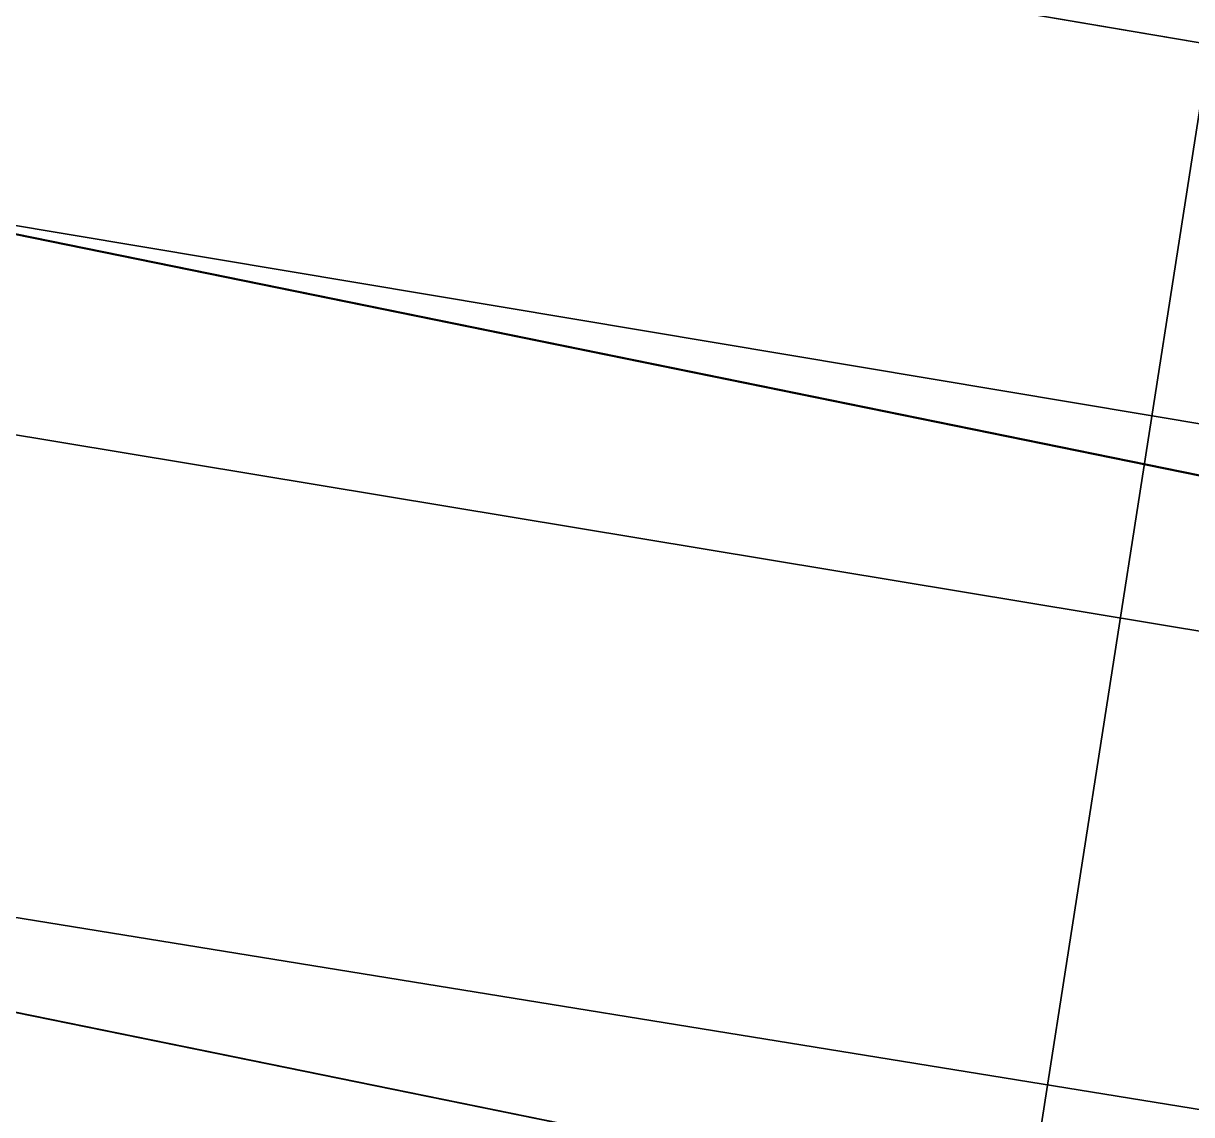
# Model space of a CAD drawing. Header units: metres. Extents: x 503497 to 504361, y 6966567 to 6966857.
# Drawn here: x 504131.5866 to 504131.6653, y 6966713.1813 to 6966713.2548 of the extents above; entities that cross this region are included whole.
import ezdxf

# ---------------------------------------------------------------- set-up
doc = ezdxf.new("R2010")
doc.units = ezdxf.units.M

msp = doc.modelspace()

# ---------------------------------------------------------------- linework, layer by layer
at = {"layer": 'SHADOW_APPROVED_20260111T072000'}
for points in [[(504144.1851, 6966710.622), (504144.5661, 6966713.0647), (504071.3923, 6966727.9687), (504071.0113, 6966725.526), (504144.1851, 6966710.622)], [(504140.7719, 6966711.1544), (504144.1851, 6966710.622), (504071.0113, 6966725.526), (504067.5981, 6966726.0584), (504140.7719, 6966711.1544)], [(504167.8718, 6966707.8869), (504167.5638, 6966705.9126), (504094.39, 6966720.8166), (504094.698, 6966722.7909), (504167.8718, 6966707.8869)], [(504167.5638, 6966705.9126), (504170.7929, 6966705.4089), (504097.6191, 6966720.3129), (504094.39, 6966720.8166), (504167.5638, 6966705.9126)]]:
    msp.add_lwpolyline(points, close=True, dxfattribs=at)
at = {"layer": 'SHADOW_APPROVED_20260126T071100'}
for points in [[(504128.3574, 6966713.6393), (504140.8554, 6966711.6898), (504052.4303, 6966726.7356), (504039.9323, 6966728.6851), (504128.3574, 6966713.6393)], [(504140.8554, 6966711.6898), (504140.7719, 6966711.1544), (504052.3468, 6966726.2002), (504052.4303, 6966726.7356), (504140.8554, 6966711.6898)], [(504140.8554, 6966711.6898), (504140.8554, 6966711.6898), (504052.4303, 6966726.7356), (504052.4303, 6966726.7356), (504140.8554, 6966711.6898)]]:
    msp.add_lwpolyline(points, close=True, dxfattribs=at)
at = {"layer": 'SHADOW_APPROVED_20261112T063500'}
for points in [[(504128.3574, 6966713.6393), (504140.8554, 6966711.6898), (504042.5771, 6966727.644), (504030.0791, 6966729.5935), (504128.3574, 6966713.6393)], [(504140.8554, 6966711.6898), (504140.7719, 6966711.1544), (504042.4936, 6966727.1086), (504042.5771, 6966727.644), (504140.8554, 6966711.6898)], [(504140.8554, 6966711.6898), (504140.8554, 6966711.6898), (504042.5771, 6966727.644), (504042.5771, 6966727.644), (504140.8554, 6966711.6898)]]:
    msp.add_lwpolyline(points, close=True, dxfattribs=at)
at = {"layer": 'SHADOW_APPROVED_20261113T063500'}
for points in [[(504128.3574, 6966713.6393), (504140.8554, 6966711.6898), (504043.0453, 6966728.0595), (504030.5473, 6966730.009), (504128.3574, 6966713.6393)], [(504140.8554, 6966711.6898), (504140.7719, 6966711.1544), (504042.9618, 6966727.5241), (504043.0453, 6966728.0595), (504140.8554, 6966711.6898)], [(504140.8554, 6966711.6898), (504140.8554, 6966711.6898), (504043.0453, 6966728.0595), (504043.0453, 6966728.0595), (504140.8554, 6966711.6898)]]:
    msp.add_lwpolyline(points, close=True, dxfattribs=at)
at = {"layer": 'SHADOW_APPROVED_20261123T070300'}
for points in [[(504128.3574, 6966713.6393), (504140.8554, 6966711.6898), (504068.4585, 6966723.6963), (504055.9605, 6966725.6458), (504128.3574, 6966713.6393)], [(504140.8554, 6966711.6898), (504140.7719, 6966711.1544), (504068.375, 6966723.1609), (504068.4585, 6966723.6963), (504140.8554, 6966711.6898)], [(504140.8554, 6966711.6898), (504140.8554, 6966711.6898), (504068.4585, 6966723.6963), (504068.4585, 6966723.6963), (504140.8554, 6966711.6898)]]:
    msp.add_lwpolyline(points, close=True, dxfattribs=at)
at = {"layer": 'SHADOW_COMPARATOR_RL48_20260111T072000'}
for points in [[(504144.1851, 6966710.622), (504144.5661, 6966713.0647), (504098.9388, 6966722.3581), (504098.5578, 6966719.9154), (504144.1851, 6966710.622)], [(504140.7719, 6966711.1544), (504144.1851, 6966710.622), (504098.5578, 6966719.9154), (504095.1446, 6966720.4478), (504140.7719, 6966711.1544)], [(504167.8718, 6966707.8869), (504167.5638, 6966705.9126), (504121.9365, 6966715.206), (504122.2445, 6966717.1803), (504167.8718, 6966707.8869)], [(504167.5638, 6966705.9126), (504170.7929, 6966705.4089), (504125.1656, 6966714.7023), (504121.9365, 6966715.206), (504167.5638, 6966705.9126)]]:
    msp.add_lwpolyline(points, close=True, dxfattribs=at)
at = {"layer": 'SHADOW_COMPARATOR_RL48_20260126T071100'}
for points in [[(504128.3574, 6966713.6393), (504140.8554, 6966711.6898), (504085.7182, 6966721.0716), (504073.2202, 6966723.0211), (504128.3574, 6966713.6393)], [(504140.8554, 6966711.6898), (504140.7719, 6966711.1544), (504085.6347, 6966720.5362), (504085.7182, 6966721.0716), (504140.8554, 6966711.6898)], [(504140.8554, 6966711.6898), (504140.8554, 6966711.6898), (504085.7182, 6966721.0716), (504085.7182, 6966721.0716), (504140.8554, 6966711.6898)]]:
    msp.add_lwpolyline(points, close=True, dxfattribs=at)
at = {"layer": 'SHADOW_COMPARATOR_RL48_20260621T120000'}
for points in [[(504129.6052, 6966740.8657), (504131.954, 6966755.9236), (504133.5883, 6966725.5738), (504131.2395, 6966710.5159), (504129.6052, 6966740.8657)], [(504131.2395, 6966710.5159), (504133.5883, 6966725.5738), (504162.6167, 6966721.0457), (504162.2539, 6966718.7201), (504163.6258, 6966718.5061), (504163.9886, 6966720.8317), (504178.6952, 6966718.5377), (504176.9492, 6966707.3446), (504173.6699, 6966707.8561), (504173.5081, 6966706.8188), (504176.436, 6966706.3621), (504174.7057, 6966695.2694), (504160.2334, 6966697.5269), (504159.9385, 6966695.6363), (504151.1714, 6966697.0039), (504151.6255, 6966699.9151), (504148.5637, 6966700.3927), (504148.4124, 6966699.4223), (504140.0803, 6966700.722), (504139.6575, 6966698.0116), (504129.5353, 6966699.5905), (504131.2395, 6966710.5159)]]:
    msp.add_lwpolyline(points, close=True, dxfattribs=at)
at = {"layer": 'SHADOW_COMPARATOR_RL48_20261112T063500'}
for points in [[(504128.3574, 6966713.6393), (504140.8554, 6966711.6898), (504079.5742, 6966721.638), (504067.0762, 6966723.5875), (504128.3574, 6966713.6393)], [(504140.8554, 6966711.6898), (504140.7719, 6966711.1544), (504079.4907, 6966721.1026), (504079.5742, 6966721.638), (504140.8554, 6966711.6898)], [(504140.8554, 6966711.6898), (504140.8554, 6966711.6898), (504079.5742, 6966721.638), (504079.5742, 6966721.638), (504140.8554, 6966711.6898)]]:
    msp.add_lwpolyline(points, close=True, dxfattribs=at)
at = {"layer": 'SHADOW_COMPARATOR_RL48_20261113T063500'}
for points in [[(504128.3574, 6966713.6393), (504140.8554, 6966711.6898), (504079.8662, 6966721.8971), (504067.3682, 6966723.8466), (504128.3574, 6966713.6393)], [(504140.8554, 6966711.6898), (504140.7719, 6966711.1544), (504079.7827, 6966721.3617), (504079.8662, 6966721.8971), (504140.8554, 6966711.6898)], [(504140.8554, 6966711.6898), (504140.8554, 6966711.6898), (504079.8662, 6966721.8971), (504079.8662, 6966721.8971), (504140.8554, 6966711.6898)]]:
    msp.add_lwpolyline(points, close=True, dxfattribs=at)
at = {"layer": 'SHADOW_COMPARATOR_RL48_20261123T070300'}
for points in [[(504128.3574, 6966713.6393), (504140.8554, 6966711.6898), (504095.7125, 6966719.1764), (504083.2145, 6966721.1259), (504128.3574, 6966713.6393)], [(504140.8554, 6966711.6898), (504140.7719, 6966711.1544), (504095.629, 6966718.641), (504095.7125, 6966719.1764), (504140.8554, 6966711.6898)], [(504140.8554, 6966711.6898), (504140.8554, 6966711.6898), (504095.7125, 6966719.1764), (504095.7125, 6966719.1764), (504140.8554, 6966711.6898)]]:
    msp.add_lwpolyline(points, close=True, dxfattribs=at)

doc.saveas('drawing.dxf')
